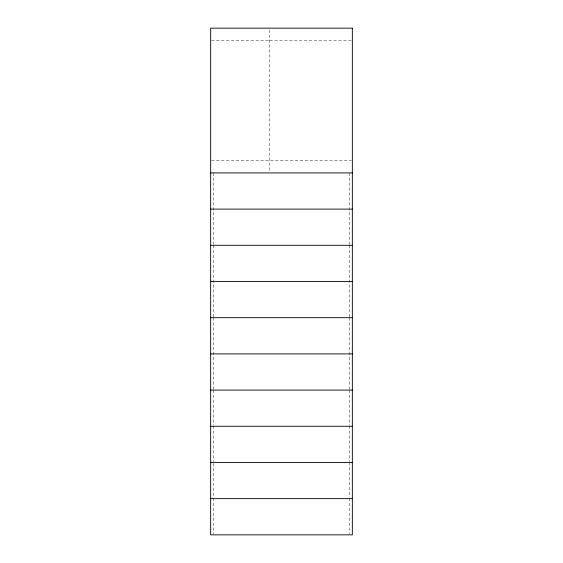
<?xml version="1.0" encoding="UTF-8"?>
<svg xmlns="http://www.w3.org/2000/svg" width="563" height="563" viewBox="0 0 563 563"><rect width="100%" height="100%" fill="white"/><g stroke="black" fill="none" stroke-linecap="round" stroke-linejoin="round"><path stroke-width="0.42" stroke-dasharray="2.81 2.11" d="M211.526 40.691L269.761 40.691M269.761 40.803L351.46 40.803M211.526 160.378L351.46 160.265M349.679 172.918L349.679 244.433M349.679 245.306L349.679 316.821M349.679 317.694L349.679 389.209M349.679 390.082L349.679 424.966M349.679 425.832L349.679 461.59M349.679 462.462L349.679 497.347M349.679 498.22L349.679 533.977M269.761 29.902L269.761 172.046M213.321 172.918L213.321 244.433M213.321 245.306L213.321 316.821M213.321 317.694L213.321 389.209M213.321 390.082L213.321 424.966M213.321 425.832L213.321 461.59M213.321 463.335L213.321 497.347M213.321 498.22L213.321 533.977"/><path stroke-width="0.84" d="M210.661 172.918L352.339 172.918M210.661 209.112L352.339 209.112M210.661 245.306L352.339 245.306M210.661 281.5L352.339 281.5M210.661 317.694L352.339 317.694M210.661 353.888L352.339 353.888M210.661 390.082L352.339 390.082M210.661 426.268L352.339 426.268M210.661 462.462L352.339 462.462M210.661 498.656L352.339 498.656M352.339 28.15L210.661 28.15L210.661 534.85L352.339 534.85L352.339 28.15"/></g></svg>
